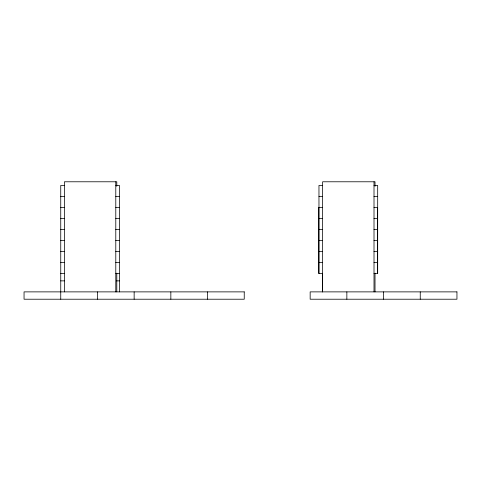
<?xml version="1.0" encoding="UTF-8"?>
<svg xmlns="http://www.w3.org/2000/svg" width="481" height="481" viewBox="0 0 481 481"><rect width="100%" height="100%" fill="white"/><g stroke="black" fill="none" stroke-linecap="round" stroke-linejoin="round"><path stroke-width="0.72" d="M64.442 185.45L60.738 185.45L60.75 299.218M115.759 185.45L119.456 185.45L119.456 291.877M322.661 185.45L318.963 185.45L318.963 273.527M373.977 185.45L377.681 185.45L377.681 273.527L373.977 273.527M60.738 196.464L64.442 196.464M115.759 196.464L119.456 196.464M318.963 196.464L322.661 196.464M373.977 196.464L377.681 196.464M60.738 207.473L64.442 207.473M115.759 207.473L119.456 207.473M318.963 207.473L322.661 207.473M373.977 207.473L377.681 207.473M60.738 218.482L64.442 218.482M115.759 218.482L119.456 218.482M318.963 218.482L322.661 218.482M373.977 218.482L377.681 218.482M60.738 229.491L64.442 229.491M115.759 229.491L119.456 229.491M318.963 229.491L322.661 229.491M373.977 229.491L377.681 229.491M60.738 240.5L64.442 240.5M115.759 240.5L119.456 240.5M318.963 240.5L322.661 240.5M373.977 240.5L377.681 240.5M60.738 251.509L64.442 251.509M115.759 251.509L119.456 251.509M318.963 251.509L322.661 251.509M373.977 251.509L377.681 251.509M60.738 262.518L64.442 262.518M115.759 262.518L119.456 262.518M318.963 262.518L322.661 262.518M373.977 262.518L377.681 262.518M60.738 273.527L64.442 273.527M115.759 273.527L119.456 273.527M322.661 273.527L318.783 273.527L318.783 207.473M60.738 280.868L64.442 280.868M116.498 280.868L119.456 280.868M420.25 291.877L420.25 299.218M383.555 291.877L383.555 299.218M377.501 207.473L377.501 273.527M375.018 186.279L375.018 181.782L322.631 181.782L322.631 291.877M375.018 273.154L375.018 291.877M374.008 181.782L374.008 291.877M346.855 291.877L346.855 299.218M322.456 273.22L322.492 291.877M207.539 291.877L207.539 299.218M170.845 291.877L170.845 299.218M134.145 291.877L134.145 299.218M116.793 186.279L116.793 181.782L64.412 181.782L64.412 291.877M116.793 273.154L116.793 291.877M115.789 181.782L115.789 291.877M97.445 291.877L97.445 299.218M244.24 291.877L24.05 291.877L24.05 299.218L244.24 299.218L244.24 291.877M456.95 291.877L310.155 291.877L310.155 299.218L456.95 299.218L456.95 291.877"/></g></svg>
